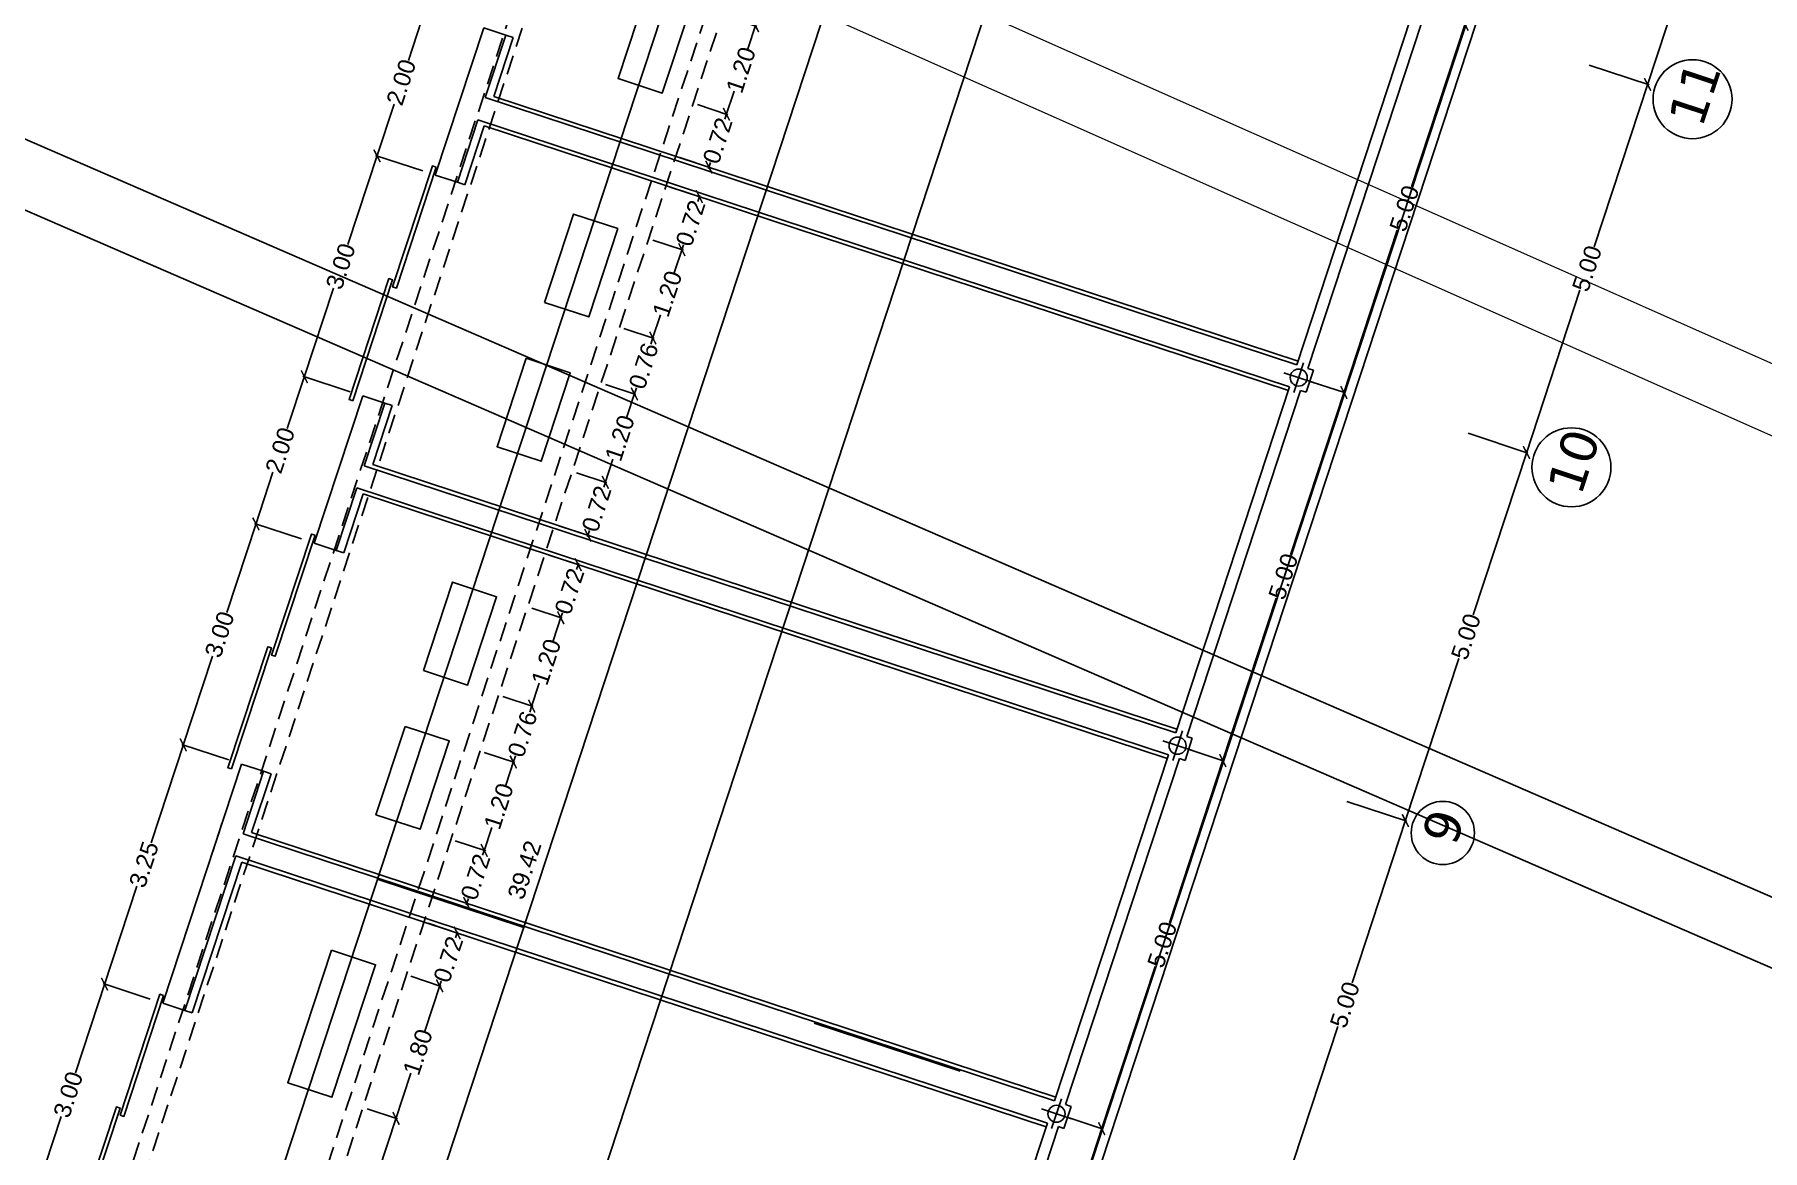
# Model space of a CAD drawing. Header units: metres. Extents: x 2 to 659295185, y -28 to 1124222152.
# Drawn here: x 654528.63 to 654550.93, y 1123428.49 to 1123442.89 of the extents above; entities that cross this region are included whole.
import ezdxf

# ---------------------------------------------------------------- set-up
doc = ezdxf.new("R2010")
doc.units = ezdxf.units.M
doc.header["$MEASUREMENT"] = 0
doc.linetypes.add('DASHED2', pattern=[9.525, 6.35, -3.175])
doc.linetypes.add('HIDDEN', pattern=[0.375, 0.25, -0.125])
doc.layers.get('0').update_dxf_attribs({"linetype": 'CONTINUOUS'})
doc.layers.add('acera', color=32, linetype='CONTINUOUS', lineweight=20)
for name, color, linetype in [('Acotado', 7, 'CONTINUOUS'), ('Estructura', 1, 'CONTINUOUS'), ('fosa', 134, 'DASHED2'), ('MANZANA', 30, 'CONTINUOUS'), ('PARCELA SL', 1, 'CONTINUOUS'), ('PARED', 7, 'CONTINUOUS'), ('TEXTURA PISO', 251, 'CONTINUOUS'), ('Vista 1', 4, 'CONTINUOUS'), ('vista4', 6, 'CONTINUOUS')]:
    doc.layers.add(name, color=color, linetype=linetype)
doc.styles.add('FORMAT', font='swissl.ttf')
doc.styles.get("Standard").update_dxf_attribs({"font": 'tahoma.ttf'})
doc.dimstyles.new('1-100', dxfattribs={"dimtxt": 0.22, "dimasz": 0.13, "dimexe": 0.02, "dimexo": 0.02, "dimgap": 0.022, "dimtad": 0, "dimzin": 1, "dimdsep": 46, "dimtxsty": 'FORMAT', "dimblk": 'ARCHTICK', "dimcen": 0.02, "dimdle": 0.02, "dimazin": 0, "dimtfac": 1, "dimtofl": 0, "dimtmove": 2, "dimatfit": 3, "dimldrblk": 'ARCHTICK', "dimfxl": 1, "dimtolj": 1, "dimtzin": 1, "dimarcsym": 0})
doc.dimstyles.new('1-1000', dxfattribs={"dimtxt": 2.2, "dimasz": 1.13, "dimexe": 1.1, "dimexo": 0.02, "dimgap": 0.022, "dimtad": 0, "dimzin": 1, "dimdsep": 46, "dimtxsty": 'FORMAT', "dimblk": 'ARCHTICK', "dimcen": 0.02, "dimdle": 1.1, "dimazin": 1, "dimtfac": 1, "dimtofl": 0, "dimtmove": 2, "dimatfit": 3, "dimldrblk": 'ARCHTICK', "dimfxl": 1, "dimtolj": 1, "dimtzin": 1, "dimarcsym": 1})

# ---------------------------------------------------------------- blocks, each defined once
blk = doc.blocks.new('_ArchTick')
at = {"color": 0, "linetype": 'ByBlock', "const_width": 0.15}
blk.add_lwpolyline([(-0.5, -0.5), (0.5, 0.5)], dxfattribs=at)
blk = doc.blocks.new('*D2441')
at = {"layer": 'Acotado', "color": 0, "lineweight": -2, "transparency": 16777216}
for p, q in [((654450.891, 1123511.94), (654448.667, 1123505.18)), ((654447.966, 1123506.569), (654550.058, 1123472.978)), ((654660.495, 1123436.642), (654558.403, 1123470.232)), ((654661.331, 1123442.701), (654659.106, 1123435.94))]:
    blk.add_line(p, q, dxfattribs=at)
at = {"layer": 'Acotado', "color": 0, "lineweight": -2, "transparency": 16777216, "xscale": 1.13, "yscale": 1.13, "zscale": 1.13}
for p, rotation in [((654449.011, 1123506.225), 161.7875527894801), ((654659.45, 1123436.985), 341.7875527894802)]:
    blk.add_blockref('_ArchTick', p, dxfattribs=dict(at, rotation=rotation))
at = {"layer": 'Acotado', "color": 0, "transparency": 16777216, "insert": (654554.23, 1123471.605), "char_height": 2.2, "attachment_point": 5, "rotation": 341.7876, "style": 'FORMAT'}
blk.add_mtext('\\A1;221.54', dxfattribs=at)
blk = doc.blocks.new('*D2275')
at = {"layer": 'Acotado', "color": 0, "lineweight": -2, "transparency": 16777216}
for p, q in [((667587.363, 1123478.25), (667587.363, 1123477.435)), ((667592.363, 1123478.25), (667592.363, 1123477.435)), ((667587.343, 1123477.455), (667589.567, 1123477.455)), ((667592.383, 1123477.455), (667590.158, 1123477.455))]:
    blk.add_line(p, q, dxfattribs=at)
at = {"layer": 'Acotado', "color": 0, "lineweight": -2, "transparency": 16777216, "xscale": 0.13, "yscale": 0.13, "zscale": 0.13, "rotation": 180}
blk.add_blockref('_ArchTick', (667587.363, 1123477.455), dxfattribs=at)
at = {"layer": 'Acotado', "color": 0, "lineweight": -2, "transparency": 16777216, "xscale": 0.13, "yscale": 0.13, "zscale": 0.13}
blk.add_blockref('_ArchTick', (667592.363, 1123477.455), dxfattribs=at)
at = {"layer": 'Acotado', "color": 0, "transparency": 16777216, "insert": (667589.863, 1123477.455), "char_height": 0.22, "attachment_point": 5, "style": 'FORMAT'}
blk.add_mtext('\\A1;5.00', dxfattribs=at)
blk = doc.blocks.new('*D2276')
at = {"layer": 'Acotado', "color": 0, "lineweight": -2, "transparency": 16777216}
for p, q in [((667592.363, 1123478.25), (667592.363, 1123477.435)), ((667597.363, 1123478.25), (667597.363, 1123477.435)), ((667592.343, 1123477.455), (667594.567, 1123477.455)), ((667597.383, 1123477.455), (667595.158, 1123477.455))]:
    blk.add_line(p, q, dxfattribs=at)
at = {"layer": 'Acotado', "color": 0, "lineweight": -2, "transparency": 16777216, "xscale": 0.13, "yscale": 0.13, "zscale": 0.13, "rotation": 180}
blk.add_blockref('_ArchTick', (667592.363, 1123477.455), dxfattribs=at)
at = {"layer": 'Acotado', "color": 0, "lineweight": -2, "transparency": 16777216, "xscale": 0.13, "yscale": 0.13, "zscale": 0.13}
blk.add_blockref('_ArchTick', (667597.363, 1123477.455), dxfattribs=at)
at = {"layer": 'Acotado', "color": 0, "transparency": 16777216, "insert": (667594.863, 1123477.455), "char_height": 0.22, "attachment_point": 5, "style": 'FORMAT'}
blk.add_mtext('\\A1;5.00', dxfattribs=at)
blk = doc.blocks.new('*D2277')
at = {"layer": 'Acotado', "color": 0, "lineweight": -2, "transparency": 16777216}
for p, q in [((667597.363, 1123478.25), (667597.363, 1123477.435)), ((667602.363, 1123478.25), (667602.363, 1123477.435)), ((667597.343, 1123477.455), (667599.567, 1123477.455)), ((667602.383, 1123477.455), (667600.158, 1123477.455))]:
    blk.add_line(p, q, dxfattribs=at)
at = {"layer": 'Acotado', "color": 0, "lineweight": -2, "transparency": 16777216, "xscale": 0.13, "yscale": 0.13, "zscale": 0.13, "rotation": 180}
blk.add_blockref('_ArchTick', (667597.363, 1123477.455), dxfattribs=at)
at = {"layer": 'Acotado', "color": 0, "lineweight": -2, "transparency": 16777216, "xscale": 0.13, "yscale": 0.13, "zscale": 0.13}
blk.add_blockref('_ArchTick', (667602.363, 1123477.455), dxfattribs=at)
at = {"layer": 'Acotado', "color": 0, "transparency": 16777216, "insert": (667599.863, 1123477.455), "char_height": 0.22, "attachment_point": 5, "style": 'FORMAT'}
blk.add_mtext('\\A1;5.00', dxfattribs=at)
blk = doc.blocks.new('*D2278')
at = {"layer": 'Acotado', "color": 0, "lineweight": -2, "transparency": 16777216}
for p, q in [((667602.363, 1123478.25), (667602.363, 1123477.435)), ((667607.363, 1123478.25), (667607.363, 1123477.435)), ((667602.343, 1123477.455), (667604.567, 1123477.455)), ((667607.383, 1123477.455), (667605.158, 1123477.455))]:
    blk.add_line(p, q, dxfattribs=at)
at = {"layer": 'Acotado', "color": 0, "lineweight": -2, "transparency": 16777216, "xscale": 0.13, "yscale": 0.13, "zscale": 0.13, "rotation": 180}
blk.add_blockref('_ArchTick', (667602.363, 1123477.455), dxfattribs=at)
at = {"layer": 'Acotado', "color": 0, "lineweight": -2, "transparency": 16777216, "xscale": 0.13, "yscale": 0.13, "zscale": 0.13}
blk.add_blockref('_ArchTick', (667607.363, 1123477.455), dxfattribs=at)
at = {"layer": 'Acotado', "color": 0, "transparency": 16777216, "insert": (667604.863, 1123477.455), "char_height": 0.22, "attachment_point": 5, "style": 'FORMAT'}
blk.add_mtext('\\A1;5.00', dxfattribs=at)
blk = doc.blocks.new('eco 220x220')
at = {"color": 8}
for p, q in [((-0.202, 0), (0.202, 0)), ((0, 0.202), (0, -0.202))]:
    blk.add_line(p, q, dxfattribs=at)
blk.add_circle((0, 0), 0.11)
blk = doc.blocks.new('*D2286')
at = {"layer": 'Acotado', "color": 0, "lineweight": -2, "transparency": 16777216}
for p, q in [((667591.343, 1123492.742), (667592.067, 1123492.742)), ((667591.363, 1123492.122), (667591.363, 1123492.762)), ((667593.383, 1123492.742), (667592.659, 1123492.742)), ((667593.363, 1123492.122), (667593.363, 1123492.762))]:
    blk.add_line(p, q, dxfattribs=at)
at = {"layer": 'Acotado', "color": 0, "lineweight": -2, "transparency": 16777216, "xscale": 0.13, "yscale": 0.13, "zscale": 0.13, "rotation": 180}
blk.add_blockref('_ArchTick', (667591.363, 1123492.742), dxfattribs=at)
at = {"layer": 'Acotado', "color": 0, "lineweight": -2, "transparency": 16777216, "xscale": 0.13, "yscale": 0.13, "zscale": 0.13}
blk.add_blockref('_ArchTick', (667593.363, 1123492.742), dxfattribs=at)
at = {"layer": 'Acotado', "color": 0, "transparency": 16777216, "insert": (667592.363, 1123492.742), "char_height": 0.22, "attachment_point": 5, "style": 'FORMAT'}
blk.add_mtext('\\A1;2.00', dxfattribs=at)
blk = doc.blocks.new('*D2287')
at = {"layer": 'Acotado', "color": 0, "lineweight": -2, "transparency": 16777216}
for p, q in [((667588.343, 1123492.742), (667589.567, 1123492.742)), ((667588.363, 1123492.122), (667588.363, 1123492.762)), ((667591.383, 1123492.742), (667590.159, 1123492.742)), ((667591.363, 1123492.122), (667591.363, 1123492.762))]:
    blk.add_line(p, q, dxfattribs=at)
at = {"layer": 'Acotado', "color": 0, "lineweight": -2, "transparency": 16777216, "xscale": 0.13, "yscale": 0.13, "zscale": 0.13, "rotation": 180}
blk.add_blockref('_ArchTick', (667588.363, 1123492.742), dxfattribs=at)
at = {"layer": 'Acotado', "color": 0, "lineweight": -2, "transparency": 16777216, "xscale": 0.13, "yscale": 0.13, "zscale": 0.13}
blk.add_blockref('_ArchTick', (667591.363, 1123492.742), dxfattribs=at)
at = {"layer": 'Acotado', "color": 0, "transparency": 16777216, "insert": (667589.863, 1123492.742), "char_height": 0.22, "attachment_point": 5, "style": 'FORMAT'}
blk.add_mtext('\\A1;3.00', dxfattribs=at)
blk = doc.blocks.new('*D2288')
at = {"layer": 'Acotado', "color": 0, "lineweight": -2, "transparency": 16777216}
for p, q in [((667585.093, 1123492.742), (667586.443, 1123492.742)), ((667585.113, 1123492.122), (667585.113, 1123492.762)), ((667588.383, 1123492.742), (667587.032, 1123492.742)), ((667588.363, 1123492.122), (667588.363, 1123492.762))]:
    blk.add_line(p, q, dxfattribs=at)
at = {"layer": 'Acotado', "color": 0, "lineweight": -2, "transparency": 16777216, "xscale": 0.13, "yscale": 0.13, "zscale": 0.13, "rotation": 180}
blk.add_blockref('_ArchTick', (667585.113, 1123492.742), dxfattribs=at)
at = {"layer": 'Acotado', "color": 0, "lineweight": -2, "transparency": 16777216, "xscale": 0.13, "yscale": 0.13, "zscale": 0.13}
blk.add_blockref('_ArchTick', (667588.363, 1123492.742), dxfattribs=at)
at = {"layer": 'Acotado', "color": 0, "transparency": 16777216, "insert": (667586.738, 1123492.742), "char_height": 0.22, "attachment_point": 5, "style": 'FORMAT'}
blk.add_mtext('\\A1;3.25', dxfattribs=at)
blk = doc.blocks.new('*D2289')
at = {"layer": 'Acotado', "color": 0, "lineweight": -2, "transparency": 16777216}
for p, q in [((667582.093, 1123492.742), (667583.317, 1123492.742)), ((667582.113, 1123492.122), (667582.113, 1123492.762)), ((667585.133, 1123492.742), (667583.909, 1123492.742)), ((667585.113, 1123492.122), (667585.113, 1123492.762))]:
    blk.add_line(p, q, dxfattribs=at)
at = {"layer": 'Acotado', "color": 0, "lineweight": -2, "transparency": 16777216, "xscale": 0.13, "yscale": 0.13, "zscale": 0.13, "rotation": 180}
blk.add_blockref('_ArchTick', (667582.113, 1123492.742), dxfattribs=at)
at = {"layer": 'Acotado', "color": 0, "lineweight": -2, "transparency": 16777216, "xscale": 0.13, "yscale": 0.13, "zscale": 0.13}
blk.add_blockref('_ArchTick', (667585.113, 1123492.742), dxfattribs=at)
at = {"layer": 'Acotado', "color": 0, "transparency": 16777216, "insert": (667583.613, 1123492.742), "char_height": 0.22, "attachment_point": 5, "style": 'FORMAT'}
blk.add_mtext('\\A1;3.00', dxfattribs=at)
blk = doc.blocks.new('*D2294')
at = {"layer": 'Acotado', "color": 0, "lineweight": -2, "transparency": 16777216}
for p, q in [((667607.113, 1123489.278), (667607.113, 1123487.813)), ((667567.688, 1123489.06), (667567.688, 1123487.813)), ((667567.668, 1123487.833), (667607.133, 1123487.833))]:
    blk.add_line(p, q, dxfattribs=at)
at = {"layer": 'Acotado', "color": 0, "lineweight": -2, "transparency": 16777216, "xscale": 0.13, "yscale": 0.13, "zscale": 0.13, "rotation": 180}
blk.add_blockref('_ArchTick', (667567.688, 1123487.833), dxfattribs=at)
at = {"layer": 'Acotado', "color": 0, "lineweight": -2, "transparency": 16777216, "xscale": 0.13, "yscale": 0.13, "zscale": 0.13}
blk.add_blockref('_ArchTick', (667607.113, 1123487.833), dxfattribs=at)
at = {"layer": 'Acotado', "color": 0, "transparency": 16777216, "insert": (667588.206, 1123488.054), "char_height": 0.22, "attachment_point": 5, "style": 'FORMAT'}
blk.add_mtext('\\A1;39.42', dxfattribs=at)
blk = doc.blocks.new('*D2297')
at = {"layer": 'Acotado', "color": 0, "lineweight": -2, "transparency": 16777216}
for p, q in [((667579.863, 1123480.38), (667579.863, 1123479.916)), ((667587.363, 1123480.38), (667587.363, 1123479.916)), ((667579.843, 1123479.936), (667583.321, 1123479.936)), ((667587.383, 1123479.936), (667583.905, 1123479.936))]:
    blk.add_line(p, q, dxfattribs=at)
at = {"layer": 'Acotado', "color": 0, "lineweight": -2, "transparency": 16777216, "xscale": 0.13, "yscale": 0.13, "zscale": 0.13, "rotation": 180}
blk.add_blockref('_ArchTick', (667579.863, 1123479.936), dxfattribs=at)
at = {"layer": 'Acotado', "color": 0, "lineweight": -2, "transparency": 16777216, "xscale": 0.13, "yscale": 0.13, "zscale": 0.13}
blk.add_blockref('_ArchTick', (667587.363, 1123479.936), dxfattribs=at)
at = {"layer": 'Acotado', "color": 0, "transparency": 16777216, "insert": (667583.613, 1123479.936), "char_height": 0.22, "attachment_point": 5, "style": 'FORMAT'}
blk.add_mtext('\\A1;7.50', dxfattribs=at)
blk = doc.blocks.new('*D2298')
at = {"layer": 'Acotado', "color": 0, "lineweight": -2, "transparency": 16777216}
for p, q in [((667587.363, 1123480.38), (667587.363, 1123479.916)), ((667592.363, 1123480.38), (667592.363, 1123479.916)), ((667587.343, 1123479.936), (667589.567, 1123479.936)), ((667592.383, 1123479.936), (667590.158, 1123479.936))]:
    blk.add_line(p, q, dxfattribs=at)
at = {"layer": 'Acotado', "color": 0, "lineweight": -2, "transparency": 16777216, "xscale": 0.13, "yscale": 0.13, "zscale": 0.13, "rotation": 180}
blk.add_blockref('_ArchTick', (667587.363, 1123479.936), dxfattribs=at)
at = {"layer": 'Acotado', "color": 0, "lineweight": -2, "transparency": 16777216, "xscale": 0.13, "yscale": 0.13, "zscale": 0.13}
blk.add_blockref('_ArchTick', (667592.363, 1123479.936), dxfattribs=at)
at = {"layer": 'Acotado', "color": 0, "transparency": 16777216, "insert": (667589.863, 1123479.936), "char_height": 0.22, "attachment_point": 5, "style": 'FORMAT'}
blk.add_mtext('\\A1;5.00', dxfattribs=at)
blk = doc.blocks.new('*D2299')
at = {"layer": 'Acotado', "color": 0, "lineweight": -2, "transparency": 16777216}
for p, q in [((667592.363, 1123480.38), (667592.363, 1123479.916)), ((667597.363, 1123480.38), (667597.363, 1123479.916)), ((667592.343, 1123479.936), (667594.567, 1123479.936)), ((667597.383, 1123479.936), (667595.158, 1123479.936))]:
    blk.add_line(p, q, dxfattribs=at)
at = {"layer": 'Acotado', "color": 0, "lineweight": -2, "transparency": 16777216, "xscale": 0.13, "yscale": 0.13, "zscale": 0.13, "rotation": 180}
blk.add_blockref('_ArchTick', (667592.363, 1123479.936), dxfattribs=at)
at = {"layer": 'Acotado', "color": 0, "lineweight": -2, "transparency": 16777216, "xscale": 0.13, "yscale": 0.13, "zscale": 0.13}
blk.add_blockref('_ArchTick', (667597.363, 1123479.936), dxfattribs=at)
at = {"layer": 'Acotado', "color": 0, "transparency": 16777216, "insert": (667594.863, 1123479.936), "char_height": 0.22, "attachment_point": 5, "style": 'FORMAT'}
blk.add_mtext('\\A1;5.00', dxfattribs=at)
blk = doc.blocks.new('*D2300')
at = {"layer": 'Acotado', "color": 0, "lineweight": -2, "transparency": 16777216}
for p, q in [((667597.363, 1123480.38), (667597.363, 1123479.916)), ((667602.363, 1123480.38), (667602.363, 1123479.916)), ((667597.343, 1123479.936), (667599.567, 1123479.936)), ((667602.383, 1123479.936), (667600.158, 1123479.936))]:
    blk.add_line(p, q, dxfattribs=at)
at = {"layer": 'Acotado', "color": 0, "lineweight": -2, "transparency": 16777216, "xscale": 0.13, "yscale": 0.13, "zscale": 0.13, "rotation": 180}
blk.add_blockref('_ArchTick', (667597.363, 1123479.936), dxfattribs=at)
at = {"layer": 'Acotado', "color": 0, "lineweight": -2, "transparency": 16777216, "xscale": 0.13, "yscale": 0.13, "zscale": 0.13}
blk.add_blockref('_ArchTick', (667602.363, 1123479.936), dxfattribs=at)
at = {"layer": 'Acotado', "color": 0, "transparency": 16777216, "insert": (667599.863, 1123479.936), "char_height": 0.22, "attachment_point": 5, "style": 'FORMAT'}
blk.add_mtext('\\A1;5.00', dxfattribs=at)
blk = doc.blocks.new('*D2326')
at = {"layer": 'Acotado', "color": 0, "lineweight": -2, "transparency": 16777216}
for p, q in [((667586.443, 1123489.021), (667586.443, 1123488.607)), ((667587.163, 1123489.021), (667587.163, 1123488.607)), ((667586.423, 1123488.627), (667586.508, 1123488.627)), ((667587.183, 1123488.627), (667587.097, 1123488.627))]:
    blk.add_line(p, q, dxfattribs=at)
at = {"layer": 'Acotado', "color": 0, "lineweight": -2, "transparency": 16777216, "xscale": 0.13, "yscale": 0.13, "zscale": 0.13, "rotation": 180}
blk.add_blockref('_ArchTick', (667586.443, 1123488.627), dxfattribs=at)
at = {"layer": 'Acotado', "color": 0, "lineweight": -2, "transparency": 16777216, "xscale": 0.13, "yscale": 0.13, "zscale": 0.13}
blk.add_blockref('_ArchTick', (667587.163, 1123488.627), dxfattribs=at)
at = {"layer": 'Acotado', "color": 0, "transparency": 16777216, "insert": (667586.803, 1123488.627), "char_height": 0.22, "attachment_point": 5, "style": 'FORMAT'}
blk.add_mtext('\\A1;0.72', dxfattribs=at)
blk = doc.blocks.new('*D2301')
at = {"layer": 'Acotado', "color": 0, "lineweight": -2, "transparency": 16777216}
for p, q in [((667596.343, 1123492.742), (667597.067, 1123492.742)), ((667596.363, 1123492.122), (667596.363, 1123492.762)), ((667598.383, 1123492.742), (667597.659, 1123492.742)), ((667598.363, 1123492.122), (667598.363, 1123492.762))]:
    blk.add_line(p, q, dxfattribs=at)
at = {"layer": 'Acotado', "color": 0, "lineweight": -2, "transparency": 16777216, "xscale": 0.13, "yscale": 0.13, "zscale": 0.13, "rotation": 180}
blk.add_blockref('_ArchTick', (667596.363, 1123492.742), dxfattribs=at)
at = {"layer": 'Acotado', "color": 0, "lineweight": -2, "transparency": 16777216, "xscale": 0.13, "yscale": 0.13, "zscale": 0.13}
blk.add_blockref('_ArchTick', (667598.363, 1123492.742), dxfattribs=at)
at = {"layer": 'Acotado', "color": 0, "transparency": 16777216, "insert": (667597.363, 1123492.742), "char_height": 0.22, "attachment_point": 5, "style": 'FORMAT'}
blk.add_mtext('\\A1;2.00', dxfattribs=at)
blk = doc.blocks.new('*D2303')
at = {"layer": 'Acotado', "color": 0, "lineweight": -2, "transparency": 16777216}
for p, q in [((667593.343, 1123492.742), (667594.567, 1123492.742)), ((667593.363, 1123492.122), (667593.363, 1123492.762)), ((667596.383, 1123492.742), (667595.159, 1123492.742)), ((667596.363, 1123492.122), (667596.363, 1123492.762))]:
    blk.add_line(p, q, dxfattribs=at)
at = {"layer": 'Acotado', "color": 0, "lineweight": -2, "transparency": 16777216, "xscale": 0.13, "yscale": 0.13, "zscale": 0.13, "rotation": 180}
blk.add_blockref('_ArchTick', (667593.363, 1123492.742), dxfattribs=at)
at = {"layer": 'Acotado', "color": 0, "lineweight": -2, "transparency": 16777216, "xscale": 0.13, "yscale": 0.13, "zscale": 0.13}
blk.add_blockref('_ArchTick', (667596.363, 1123492.742), dxfattribs=at)
at = {"layer": 'Acotado', "color": 0, "transparency": 16777216, "insert": (667594.863, 1123492.742), "char_height": 0.22, "attachment_point": 5, "style": 'FORMAT'}
blk.add_mtext('\\A1;3.00', dxfattribs=at)
blk = doc.blocks.new('*D2307')
at = {"layer": 'Acotado', "color": 0, "lineweight": -2, "transparency": 16777216}
for p, q in [((667594.483, 1123489.021), (667594.483, 1123488.607)), ((667595.243, 1123489.021), (667595.243, 1123488.607)), ((667594.463, 1123488.627), (667594.567, 1123488.627)), ((667595.263, 1123488.627), (667595.159, 1123488.627))]:
    blk.add_line(p, q, dxfattribs=at)
at = {"layer": 'Acotado', "color": 0, "lineweight": -2, "transparency": 16777216, "xscale": 0.13, "yscale": 0.13, "zscale": 0.13, "rotation": 180}
blk.add_blockref('_ArchTick', (667594.483, 1123488.627), dxfattribs=at)
at = {"layer": 'Acotado', "color": 0, "lineweight": -2, "transparency": 16777216, "xscale": 0.13, "yscale": 0.13, "zscale": 0.13}
blk.add_blockref('_ArchTick', (667595.243, 1123488.627), dxfattribs=at)
at = {"layer": 'Acotado', "color": 0, "transparency": 16777216, "insert": (667594.863, 1123488.627), "char_height": 0.22, "attachment_point": 5, "style": 'FORMAT'}
blk.add_mtext('\\A1;0.76', dxfattribs=at)
blk = doc.blocks.new('*D2308')
at = {"layer": 'Acotado', "color": 0, "lineweight": -2, "transparency": 16777216}
for p, q in [((667595.243, 1123489.021), (667595.243, 1123488.607)), ((667596.443, 1123489.021), (667596.443, 1123488.607)), ((667595.223, 1123488.627), (667595.556, 1123488.627)), ((667596.463, 1123488.627), (667596.13, 1123488.627))]:
    blk.add_line(p, q, dxfattribs=at)
at = {"layer": 'Acotado', "color": 0, "lineweight": -2, "transparency": 16777216, "xscale": 0.13, "yscale": 0.13, "zscale": 0.13, "rotation": 180}
blk.add_blockref('_ArchTick', (667595.243, 1123488.627), dxfattribs=at)
at = {"layer": 'Acotado', "color": 0, "lineweight": -2, "transparency": 16777216, "xscale": 0.13, "yscale": 0.13, "zscale": 0.13}
blk.add_blockref('_ArchTick', (667596.443, 1123488.627), dxfattribs=at)
at = {"layer": 'Acotado', "color": 0, "transparency": 16777216, "insert": (667595.843, 1123488.627), "char_height": 0.22, "attachment_point": 5, "style": 'FORMAT'}
blk.add_mtext('\\A1;1.20', dxfattribs=at)
blk = doc.blocks.new('*D2309')
at = {"layer": 'Acotado', "color": 0, "lineweight": -2, "transparency": 16777216}
for p, q in [((667596.443, 1123489.021), (667596.443, 1123488.607)), ((667597.163, 1123489.021), (667597.163, 1123488.607)), ((667596.423, 1123488.627), (667596.508, 1123488.627)), ((667597.183, 1123488.627), (667597.097, 1123488.627))]:
    blk.add_line(p, q, dxfattribs=at)
at = {"layer": 'Acotado', "color": 0, "lineweight": -2, "transparency": 16777216, "xscale": 0.13, "yscale": 0.13, "zscale": 0.13, "rotation": 180}
blk.add_blockref('_ArchTick', (667596.443, 1123488.627), dxfattribs=at)
at = {"layer": 'Acotado', "color": 0, "lineweight": -2, "transparency": 16777216, "xscale": 0.13, "yscale": 0.13, "zscale": 0.13}
blk.add_blockref('_ArchTick', (667597.163, 1123488.627), dxfattribs=at)
at = {"layer": 'Acotado', "color": 0, "transparency": 16777216, "insert": (667596.803, 1123488.627), "char_height": 0.22, "attachment_point": 5, "style": 'FORMAT'}
blk.add_mtext('\\A1;0.72', dxfattribs=at)
blk = doc.blocks.new('*D2310')
at = {"layer": 'Acotado', "color": 0, "lineweight": -2, "transparency": 16777216}
for p, q in [((667593.283, 1123489.021), (667593.283, 1123488.607)), ((667594.483, 1123489.021), (667594.483, 1123488.607)), ((667593.263, 1123488.627), (667593.596, 1123488.627)), ((667594.503, 1123488.627), (667594.17, 1123488.627))]:
    blk.add_line(p, q, dxfattribs=at)
at = {"layer": 'Acotado', "color": 0, "lineweight": -2, "transparency": 16777216, "xscale": 0.13, "yscale": 0.13, "zscale": 0.13, "rotation": 180}
blk.add_blockref('_ArchTick', (667593.283, 1123488.627), dxfattribs=at)
at = {"layer": 'Acotado', "color": 0, "lineweight": -2, "transparency": 16777216, "xscale": 0.13, "yscale": 0.13, "zscale": 0.13}
blk.add_blockref('_ArchTick', (667594.483, 1123488.627), dxfattribs=at)
at = {"layer": 'Acotado', "color": 0, "transparency": 16777216, "insert": (667593.883, 1123488.627), "char_height": 0.22, "attachment_point": 5, "style": 'FORMAT'}
blk.add_mtext('\\A1;1.20', dxfattribs=at)
blk = doc.blocks.new('*D2311')
at = {"layer": 'Acotado', "color": 0, "lineweight": -2, "transparency": 16777216}
for p, q in [((667592.563, 1123489.021), (667592.563, 1123488.607)), ((667593.283, 1123489.021), (667593.283, 1123488.607)), ((667592.543, 1123488.627), (667592.628, 1123488.627)), ((667593.303, 1123488.627), (667593.217, 1123488.627))]:
    blk.add_line(p, q, dxfattribs=at)
at = {"layer": 'Acotado', "color": 0, "lineweight": -2, "transparency": 16777216, "xscale": 0.13, "yscale": 0.13, "zscale": 0.13, "rotation": 180}
blk.add_blockref('_ArchTick', (667592.563, 1123488.627), dxfattribs=at)
at = {"layer": 'Acotado', "color": 0, "lineweight": -2, "transparency": 16777216, "xscale": 0.13, "yscale": 0.13, "zscale": 0.13}
blk.add_blockref('_ArchTick', (667593.283, 1123488.627), dxfattribs=at)
at = {"layer": 'Acotado', "color": 0, "transparency": 16777216, "insert": (667592.923, 1123488.627), "char_height": 0.22, "attachment_point": 5, "style": 'FORMAT'}
blk.add_mtext('\\A1;0.72', dxfattribs=at)
blk = doc.blocks.new('*D2324')
at = {"layer": 'Acotado', "color": 0, "lineweight": -2, "transparency": 16777216}
for p, q in [((667582.583, 1123489.021), (667582.583, 1123488.607)), ((667584.643, 1123489.021), (667584.643, 1123488.607)), ((667582.563, 1123488.627), (667583.317, 1123488.627)), ((667584.663, 1123488.627), (667583.909, 1123488.627))]:
    blk.add_line(p, q, dxfattribs=at)
at = {"layer": 'Acotado', "color": 0, "lineweight": -2, "transparency": 16777216, "xscale": 0.13, "yscale": 0.13, "zscale": 0.13, "rotation": 180}
blk.add_blockref('_ArchTick', (667582.583, 1123488.627), dxfattribs=at)
at = {"layer": 'Acotado', "color": 0, "lineweight": -2, "transparency": 16777216, "xscale": 0.13, "yscale": 0.13, "zscale": 0.13}
blk.add_blockref('_ArchTick', (667584.643, 1123488.627), dxfattribs=at)
at = {"layer": 'Acotado', "color": 0, "transparency": 16777216, "insert": (667583.613, 1123488.627), "char_height": 0.22, "attachment_point": 5, "style": 'FORMAT'}
blk.add_mtext('\\A1;2.06', dxfattribs=at)
blk = doc.blocks.new('*D2325')
at = {"layer": 'Acotado', "color": 0, "lineweight": -2, "transparency": 16777216}
for p, q in [((667584.643, 1123489.021), (667584.643, 1123488.607)), ((667586.443, 1123489.021), (667586.443, 1123488.607)), ((667584.623, 1123488.627), (667585.256, 1123488.627)), ((667586.463, 1123488.627), (667585.83, 1123488.627))]:
    blk.add_line(p, q, dxfattribs=at)
at = {"layer": 'Acotado', "color": 0, "lineweight": -2, "transparency": 16777216, "xscale": 0.13, "yscale": 0.13, "zscale": 0.13, "rotation": 180}
blk.add_blockref('_ArchTick', (667584.643, 1123488.627), dxfattribs=at)
at = {"layer": 'Acotado', "color": 0, "lineweight": -2, "transparency": 16777216, "xscale": 0.13, "yscale": 0.13, "zscale": 0.13}
blk.add_blockref('_ArchTick', (667586.443, 1123488.627), dxfattribs=at)
at = {"layer": 'Acotado', "color": 0, "transparency": 16777216, "insert": (667585.543, 1123488.627), "char_height": 0.22, "attachment_point": 5, "style": 'FORMAT'}
blk.add_mtext('\\A1;1.80', dxfattribs=at)
blk = doc.blocks.new('*D2331')
at = {"layer": 'Acotado', "color": 0, "lineweight": -2, "transparency": 16777216}
for p, q in [((667598.283, 1123489.021), (667598.283, 1123488.607)), ((667599.483, 1123489.021), (667599.483, 1123488.607)), ((667598.263, 1123488.627), (667598.596, 1123488.627)), ((667599.503, 1123488.627), (667599.17, 1123488.627))]:
    blk.add_line(p, q, dxfattribs=at)
at = {"layer": 'Acotado', "color": 0, "lineweight": -2, "transparency": 16777216, "xscale": 0.13, "yscale": 0.13, "zscale": 0.13, "rotation": 180}
blk.add_blockref('_ArchTick', (667598.283, 1123488.627), dxfattribs=at)
at = {"layer": 'Acotado', "color": 0, "lineweight": -2, "transparency": 16777216, "xscale": 0.13, "yscale": 0.13, "zscale": 0.13}
blk.add_blockref('_ArchTick', (667599.483, 1123488.627), dxfattribs=at)
at = {"layer": 'Acotado', "color": 0, "transparency": 16777216, "insert": (667598.883, 1123488.627), "char_height": 0.22, "attachment_point": 5, "style": 'FORMAT'}
blk.add_mtext('\\A1;1.20', dxfattribs=at)
blk = doc.blocks.new('*D2332')
at = {"layer": 'Acotado', "color": 0, "lineweight": -2, "transparency": 16777216}
for p, q in [((667597.563, 1123489.021), (667597.563, 1123488.607)), ((667598.283, 1123489.021), (667598.283, 1123488.607)), ((667597.543, 1123488.627), (667597.628, 1123488.627)), ((667598.303, 1123488.627), (667598.217, 1123488.627))]:
    blk.add_line(p, q, dxfattribs=at)
at = {"layer": 'Acotado', "color": 0, "lineweight": -2, "transparency": 16777216, "xscale": 0.13, "yscale": 0.13, "zscale": 0.13, "rotation": 180}
blk.add_blockref('_ArchTick', (667597.563, 1123488.627), dxfattribs=at)
at = {"layer": 'Acotado', "color": 0, "lineweight": -2, "transparency": 16777216, "xscale": 0.13, "yscale": 0.13, "zscale": 0.13}
blk.add_blockref('_ArchTick', (667598.283, 1123488.627), dxfattribs=at)
at = {"layer": 'Acotado', "color": 0, "transparency": 16777216, "insert": (667597.923, 1123488.627), "char_height": 0.22, "attachment_point": 5, "style": 'FORMAT'}
blk.add_mtext('\\A1;0.72', dxfattribs=at)
blk = doc.blocks.new('*D2341')
at = {"layer": 'Acotado', "color": 0, "lineweight": -2, "transparency": 16777216}
for p, q in [((667589.483, 1123489.021), (667589.483, 1123488.607)), ((667590.243, 1123489.021), (667590.243, 1123488.607)), ((667589.463, 1123488.627), (667589.567, 1123488.627)), ((667590.263, 1123488.627), (667590.159, 1123488.627))]:
    blk.add_line(p, q, dxfattribs=at)
at = {"layer": 'Acotado', "color": 0, "lineweight": -2, "transparency": 16777216, "xscale": 0.13, "yscale": 0.13, "zscale": 0.13, "rotation": 180}
blk.add_blockref('_ArchTick', (667589.483, 1123488.627), dxfattribs=at)
at = {"layer": 'Acotado', "color": 0, "lineweight": -2, "transparency": 16777216, "xscale": 0.13, "yscale": 0.13, "zscale": 0.13}
blk.add_blockref('_ArchTick', (667590.243, 1123488.627), dxfattribs=at)
at = {"layer": 'Acotado', "color": 0, "transparency": 16777216, "insert": (667589.863, 1123488.627), "char_height": 0.22, "attachment_point": 5, "style": 'FORMAT'}
blk.add_mtext('\\A1;0.76', dxfattribs=at)
blk = doc.blocks.new('*D2342')
at = {"layer": 'Acotado', "color": 0, "lineweight": -2, "transparency": 16777216}
for p, q in [((667590.243, 1123489.021), (667590.243, 1123488.607)), ((667591.443, 1123489.021), (667591.443, 1123488.607)), ((667590.223, 1123488.627), (667590.556, 1123488.627)), ((667591.463, 1123488.627), (667591.13, 1123488.627))]:
    blk.add_line(p, q, dxfattribs=at)
at = {"layer": 'Acotado', "color": 0, "lineweight": -2, "transparency": 16777216, "xscale": 0.13, "yscale": 0.13, "zscale": 0.13, "rotation": 180}
blk.add_blockref('_ArchTick', (667590.243, 1123488.627), dxfattribs=at)
at = {"layer": 'Acotado', "color": 0, "lineweight": -2, "transparency": 16777216, "xscale": 0.13, "yscale": 0.13, "zscale": 0.13}
blk.add_blockref('_ArchTick', (667591.443, 1123488.627), dxfattribs=at)
at = {"layer": 'Acotado', "color": 0, "transparency": 16777216, "insert": (667590.843, 1123488.627), "char_height": 0.22, "attachment_point": 5, "style": 'FORMAT'}
blk.add_mtext('\\A1;1.20', dxfattribs=at)
blk = doc.blocks.new('*D2343')
at = {"layer": 'Acotado', "color": 0, "lineweight": -2, "transparency": 16777216}
for p, q in [((667591.443, 1123489.021), (667591.443, 1123488.607)), ((667592.163, 1123489.021), (667592.163, 1123488.607)), ((667591.423, 1123488.627), (667591.508, 1123488.627)), ((667592.183, 1123488.627), (667592.097, 1123488.627))]:
    blk.add_line(p, q, dxfattribs=at)
at = {"layer": 'Acotado', "color": 0, "lineweight": -2, "transparency": 16777216, "xscale": 0.13, "yscale": 0.13, "zscale": 0.13, "rotation": 180}
blk.add_blockref('_ArchTick', (667591.443, 1123488.627), dxfattribs=at)
at = {"layer": 'Acotado', "color": 0, "lineweight": -2, "transparency": 16777216, "xscale": 0.13, "yscale": 0.13, "zscale": 0.13}
blk.add_blockref('_ArchTick', (667592.163, 1123488.627), dxfattribs=at)
at = {"layer": 'Acotado', "color": 0, "transparency": 16777216, "insert": (667591.803, 1123488.627), "char_height": 0.22, "attachment_point": 5, "style": 'FORMAT'}
blk.add_mtext('\\A1;0.72', dxfattribs=at)
blk = doc.blocks.new('*D2344')
at = {"layer": 'Acotado', "color": 0, "lineweight": -2, "transparency": 16777216}
for p, q in [((667588.283, 1123489.021), (667588.283, 1123488.607)), ((667589.483, 1123489.021), (667589.483, 1123488.607)), ((667588.263, 1123488.627), (667588.596, 1123488.627)), ((667589.503, 1123488.627), (667589.17, 1123488.627))]:
    blk.add_line(p, q, dxfattribs=at)
at = {"layer": 'Acotado', "color": 0, "lineweight": -2, "transparency": 16777216, "xscale": 0.13, "yscale": 0.13, "zscale": 0.13, "rotation": 180}
blk.add_blockref('_ArchTick', (667588.283, 1123488.627), dxfattribs=at)
at = {"layer": 'Acotado', "color": 0, "lineweight": -2, "transparency": 16777216, "xscale": 0.13, "yscale": 0.13, "zscale": 0.13}
blk.add_blockref('_ArchTick', (667589.483, 1123488.627), dxfattribs=at)
at = {"layer": 'Acotado', "color": 0, "transparency": 16777216, "insert": (667588.883, 1123488.627), "char_height": 0.22, "attachment_point": 5, "style": 'FORMAT'}
blk.add_mtext('\\A1;1.20', dxfattribs=at)
blk = doc.blocks.new('*D2345')
at = {"layer": 'Acotado', "color": 0, "lineweight": -2, "transparency": 16777216}
for p, q in [((667587.563, 1123489.021), (667587.563, 1123488.607)), ((667588.283, 1123489.021), (667588.283, 1123488.607)), ((667587.543, 1123488.627), (667587.628, 1123488.627)), ((667588.303, 1123488.627), (667588.217, 1123488.627))]:
    blk.add_line(p, q, dxfattribs=at)
at = {"layer": 'Acotado', "color": 0, "lineweight": -2, "transparency": 16777216, "xscale": 0.13, "yscale": 0.13, "zscale": 0.13, "rotation": 180}
blk.add_blockref('_ArchTick', (667587.563, 1123488.627), dxfattribs=at)
at = {"layer": 'Acotado', "color": 0, "lineweight": -2, "transparency": 16777216, "xscale": 0.13, "yscale": 0.13, "zscale": 0.13}
blk.add_blockref('_ArchTick', (667588.283, 1123488.627), dxfattribs=at)
at = {"layer": 'Acotado', "color": 0, "transparency": 16777216, "insert": (667587.923, 1123488.627), "char_height": 0.22, "attachment_point": 5, "style": 'FORMAT'}
blk.add_mtext('\\A1;0.72', dxfattribs=at)
blk = doc.blocks.new('A$C562C02F1')
for points in [[(14.65, -11), (14.65, -10.95), (16.293, -10.95), (16.293, -11), (14.65, -11)], [(17.85, -11.08), (17.85, -11.03), (16.207, -11.03), (16.207, -11.08), (17.85, -11.08)], [(20.9, -11), (20.9, -10.95), (22.543, -10.95), (22.543, -11), (20.9, -11)], [(24.1, -11.08), (24.1, -11.03), (22.457, -11.03), (22.457, -11.08), (24.1, -11.08)], [(25.9, -11), (25.9, -10.95), (27.543, -10.95), (27.543, -11), (25.9, -11)], [(29.1, -11.08), (29.1, -11.03), (27.457, -11.03), (27.457, -11.08), (29.1, -11.08)]]:
    blk.add_lwpolyline(points)
at = {"layer": 'Acotado'}
for points in [[(19.08, -12.954), (19.08, -13.554), (17.28, -13.554), (17.28, -12.954)], [(22.12, -12.954), (22.12, -13.554), (20.92, -13.554), (20.92, -12.954)], [(22.88, -12.954), (22.88, -13.554), (24.08, -13.554), (24.08, -12.954)], [(27.12, -12.954), (27.12, -13.554), (25.92, -13.554), (25.92, -12.954)], [(27.88, -12.954), (27.88, -13.554), (29.08, -13.554), (29.08, -12.954)], [(32.12, -12.954), (32.12, -13.554), (30.92, -13.554), (30.92, -12.954)]]:
    blk.add_lwpolyline(points, close=True, dxfattribs=at)
at = {"layer": 'Acotado', "color": 1}
for centre, radius in [((25, -26.105), 0.408), ((30, -26.207), 0.51), ((35, -26.207), 0.51)]:
    blk.add_circle(centre, radius, dxfattribs=at)
at = {"layer": 'fosa', "linetype": 'HIDDEN'}
for points in [[(0.325, -18.734), (0.325, -11.374), (39.75, -11.374), (39.75, -13.974), (2.325, -13.974), (2.325, -18.734)], [(0.525, -18.534), (0.525, -11.574), (39.55, -11.574), (39.55, -13.774), (2.125, -13.774), (2.125, -18.534)]]:
    blk.add_lwpolyline(points, dxfattribs=at)
at = {"layer": 'PARED'}
for p, q in [((21, -11.102), (17.75, -11.102)), ((17.75, -11.402), (17.75, -11.102)), ((20.19, -11.102), (19.81, -11.102)), ((21, -11.402), (21, -11.102)), ((26, -11.102), (24, -11.102)), ((24, -11.402), (24, -11.102)), ((26, -11.402), (26, -11.102)), ((31, -11.102), (29, -11.102)), ((29, -11.402), (29, -11.102)), ((31, -11.402), (31, -11.102)), ((19.85, -11.402), (17.75, -11.402)), ((19.85, -11.402), (19.85, -22.427)), ((21, -11.402), (20.15, -11.402)), ((20.15, -11.402), (20.15, -22.427)), ((24.85, -11.402), (24, -11.402)), ((24.85, -11.402), (24.85, -22.427)), ((26, -11.402), (25.15, -11.402)), ((25.15, -11.402), (25.15, -22.427)), ((25.15, -11.402), (26, -11.402)), ((29.85, -11.402), (29, -11.402)), ((29.85, -11.402), (29.85, -22.427)), ((31, -11.402), (30.15, -11.402)), ((30.15, -11.402), (30.15, -22.427)), ((30.15, -11.402), (31, -11.402)), ((19.85, -22.427), (15.116, -22.427)), ((24.85, -22.427), (20.15, -22.427)), ((29.85, -22.427), (25.15, -22.427)), ((34.85, -22.427), (30.15, -22.427)), ((19.85, -22.577), (15.116, -22.577)), ((19.85, -22.577), (19.85, -22.652)), ((20.15, -22.652), (19.85, -22.652)), ((24.85, -22.577), (20.15, -22.577)), ((20.15, -22.577), (20.15, -22.652)), ((24.85, -22.577), (24.85, -22.652)), ((24.85, -22.652), (25.15, -22.652)), ((29.85, -22.577), (25.15, -22.577)), ((25.15, -22.577), (25.15, -22.652)), ((29.85, -22.577), (29.85, -22.652)), ((29.85, -22.652), (30.15, -22.652)), ((34.85, -22.577), (30.15, -22.577)), ((30.15, -22.577), (30.15, -22.652))]:
    blk.add_line(p, q, dxfattribs=at)
at = {"layer": 'Vista 1'}
blk.add_line((42, -23.249), (-36.51, -23.249), dxfattribs=at)
at = {"layer": 'vista4'}
for p, q in [((17.75, -11.502), (17.75, -11.402)), ((19.8, -11.502), (17.75, -11.502)), ((19.8, -11.502), (19.8, -22.427)), ((21, -11.502), (20.2, -11.502)), ((20.2, -11.502), (20.2, -22.427)), ((21, -11.502), (21, -11.402)), ((24, -11.502), (24, -11.402)), ((24.8, -11.502), (24, -11.502)), ((24.8, -11.502), (24.8, -22.427)), ((26, -11.502), (25.2, -11.502)), ((25.2, -11.502), (25.2, -22.427)), ((25.2, -11.502), (26, -11.502)), ((26, -11.502), (26, -11.402)), ((29, -11.502), (29, -11.402)), ((29.8, -11.502), (29, -11.502)), ((29.8, -11.502), (29.8, -22.427)), ((31, -11.502), (30.2, -11.502)), ((30.2, -11.502), (30.2, -22.427)), ((30.2, -11.502), (31, -11.502)), ((31, -11.502), (31, -11.402))]:
    blk.add_line(p, q, dxfattribs=at)
at = {"layer": 'Estructura', "rotation": 270}
for p in [(20, -22.502), (25, -22.502), (30, -22.502)]:
    blk.add_blockref('eco 220x220', p, dxfattribs=at)
at = {"layer": 'Acotado', "char_height": 0.46828, "width": 1.67642, "attachment_point": 1}
for s, insert in [('{\\fVerdana|b0|i0|c0|p34;9}', (24.875, -25.849)), ('{\\fVerdana|b0|i0|c0|p34;10}', (29.673, -25.974)), ('{\\fVerdana|b0|i0|c0|p34;11}', (34.673, -25.974))]:
    blk.add_mtext(s, dxfattribs=dict(at, insert=insert))
at = {"layer": 'Acotado'}
for base, p1, p2, picture, middle in [((14.75, -10.309), (17.75, -10.95), (14.75, -10.95), '*D2289', (16.25, -10.309)), ((17.75, -10.309), (21, -10.95), (17.75, -10.95), '*D2288', (19.375, -10.309)), ((21, -10.309), (24, -10.95), (21, -10.95), '*D2287', (22.5, -10.309)), ((24, -10.309), (26, -10.95), (24, -10.95), '*D2286', (25, -10.309)), ((26, -10.309), (29, -10.95), (26, -10.95), '*D2303', (27.5, -10.309)), ((29, -10.309), (31, -10.95), (29, -10.95), '*D2301', (30, -10.309)), ((20.2, -14.425), (20.92, -14.011), (20.2, -14.011), '*D2345', (20.56, -14.425)), ((25.2, -14.425), (25.92, -14.011), (25.2, -14.011), '*D2311', (25.56, -14.425)), ((30.2, -14.425), (30.92, -14.011), (30.2, -14.011), '*D2332', (30.56, -14.425)), ((20, -23.116), (12.5, -22.652), (20, -22.652), '*D2297', (16.25, -23.116)), ((25, -23.116), (20, -22.652), (25, -22.652), '*D2298', (22.5, -23.116)), ((30, -23.116), (25, -22.652), (30, -22.652), '*D2299', (27.5, -23.116)), ((35, -23.116), (30, -22.652), (35, -22.652), '*D2300', (32.5, -23.116)), ((25, -25.597), (20, -24.782), (25, -24.782), '*D2275', (22.5, -25.597)), ((30, -25.597), (25, -24.782), (30, -24.782), '*D2276', (27.5, -25.597)), ((35, -25.597), (30, -24.782), (35, -24.782), '*D2277', (32.5, -25.597)), ((40, -25.597), (35, -24.782), (40, -24.782), '*D2278', (37.5, -25.597))]:
    dim = blk.add_linear_dim(base=base, p1=p1, p2=p2, dimstyle='1-100', dxfattribs=at)
    dim.commit()
    dim.dimension.update_dxf_attribs({"geometry": picture, "text_midpoint": middle, "insert": (-667567.363, -1123503.052)})
dim = blk.add_linear_dim(base=(39.75, -15.218327684), p1=(0.325000003, -13.97186335), p2=(39.75, -13.753796265), dimstyle='1-100', dxfattribs=at)
dim.commit()
dim.dimension.update_dxf_attribs({"geometry": '*D2294', "text_midpoint": (20.842900662, -14.99740902), "dimtype": 128, "insert": (-667567.3629038, -1123503.051806977)})
for base, p1, p2, picture, middle in [((17.28, -14.425), (15.22, -14.011), (17.28, -14.011), '*D2324', (16.25, -14.425)), ((17.28, -14.425), (19.08, -14.011), (17.28, -14.011), '*D2325', (18.18, -14.425)), ((19.8, -14.425), (19.08, -14.011), (19.8, -14.011), '*D2326', (19.44, -14.425)), ((20.92, -14.425), (22.12, -14.011), (20.92, -14.011), '*D2344', (21.52, -14.425)), ((22.88, -14.425), (22.12, -14.011), (22.88, -14.011), '*D2341', (22.5, -14.425)), ((22.88, -14.425), (24.08, -14.011), (22.88, -14.011), '*D2342', (23.48, -14.425)), ((24.8, -14.425), (24.08, -14.011), (24.8, -14.011), '*D2343', (24.44, -14.425)), ((25.92, -14.425), (27.12, -14.011), (25.92, -14.011), '*D2310', (26.52, -14.425)), ((27.88, -14.425), (27.12, -14.011), (27.88, -14.011), '*D2307', (27.5, -14.425)), ((27.88, -14.425), (29.08, -14.011), (27.88, -14.011), '*D2308', (28.48, -14.425)), ((29.8, -14.425), (29.08, -14.011), (29.8, -14.011), '*D2309', (29.44, -14.425)), ((30.92, -14.425), (32.12, -14.011), (30.92, -14.011), '*D2331', (31.52, -14.425))]:
    dim = blk.add_linear_dim(base=base, p1=p1, p2=p2, angle=180, dimstyle='1-100', dxfattribs=at)
    dim.commit()
    dim.dimension.update_dxf_attribs({"geometry": picture, "text_midpoint": middle, "insert": (-667567.363, -1123503.052)})

msp = doc.modelspace()

# ---------------------------------------------------------------- linework, layer by layer
at = {"layer": 'acera', "flags": 128}
msp.add_lwpolyline([(654531.936, 1123396.9272), (654544.9293, 1123436.4177)], dxfattribs=at)
at = {"layer": 'MANZANA', "lineweight": -3}
for points in [[(654687, 1123826), (654756, 1123792), (654676, 1123594), (654880, 1123383), (654761, 1123164), (654523, 1123230), (654592, 1123414), (654509, 1123450), (654687, 1123826)], [(654685.2977, 1123825.8224), (654754.2977, 1123791.8224), (654674.2977, 1123593.8224), (654878.2977, 1123382.8224), (654759.2977, 1123163.8224), (654521.2977, 1123229.8224), (654590.2977, 1123413.8224), (654507.2977, 1123449.8224), (654685.2977, 1123825.8224)]]:
    msp.add_lwpolyline(points, dxfattribs=at)
at = {"layer": 'PARCELA SL', "lineweight": 0}
for points in [[(654553.2977, 1123914.8224), (654590.2977, 1123893.8224), (654650.2977, 1123875.8224), (654699.2977, 1123833.8224), (654519.2977, 1123451.8224), (654600.2977, 1123415.8224), (654524.2977, 1123233.8224), (654349.2977, 1123277.8224), (654553.2977, 1123914.8224)], [(654555, 1123915), (654592, 1123894), (654652, 1123876), (654701, 1123834), (654521, 1123452), (654602, 1123416), (654526, 1123234), (654351, 1123278), (654555, 1123915)]]:
    msp.add_lwpolyline(points, dxfattribs=at)
at = {"layer": 'PARED', "flags": 128}
msp.add_lwpolyline([(654530.6256, 1123411.9469), (654543.647, 1123451.5229)], dxfattribs=at)
msp.add_lwpolyline([(654530.6256, 1123411.9469), (654543.647, 1123451.5229)], dxfattribs=at)
msp.add_lwpolyline([(654530.6256, 1123411.9469), (654543.647, 1123451.5229)], dxfattribs=at)
at = {"layer": 'TEXTURA PISO', "flags": 128}
msp.add_lwpolyline([(654533.0519, 1123431.9894), (654534.9324, 1123431.3706), (654533.0519, 1123431.9894)], close=True, dxfattribs=at)
msp.add_lwpolyline([(654540.5739, 1123429.5145), (654538.6934, 1123430.1332)], dxfattribs=at)
at = {"layer": 'Vista 1', "flags": 128}
for points in [[(654526.8646, 1123413.1844), (654539.886, 1123452.7603)], [(654526.8646, 1123413.1844), (654539.886, 1123452.7603)], [(654536.2671, 1123410.0907), (654549.2885, 1123449.6667)], [(654549.2885, 1123449.6667), (654536.2671, 1123410.0907)]]:
    msp.add_lwpolyline(points, dxfattribs=at)

# ---------------------------------------------------------------- block references
at = {"color": 5, "extrusion": (0, 0, -1), "xscale": -1, "rotation": 288.2124472151277}
msp.add_blockref('A$C562C02F1', (-654514.1933, 1123416.9989), dxfattribs=at)

# ---------------------------------------------------------------- dimensions: what is measured, and where the dimension line sits
at = {"layer": 'Acotado'}
dim = msp.add_linear_dim(base=(654449.0105, 1123506.2251), p1=(654661.3368, 1123442.7195), p2=(654450.8972, 1123511.9592), angle=341.78755, dimstyle='1-1000', dxfattribs=at)
dim.commit()
dim.dimension.update_dxf_attribs({"geometry": '*D2441', "text_midpoint": (654554.2303, 1123471.6052)})

doc.saveas('drawing.dxf')
